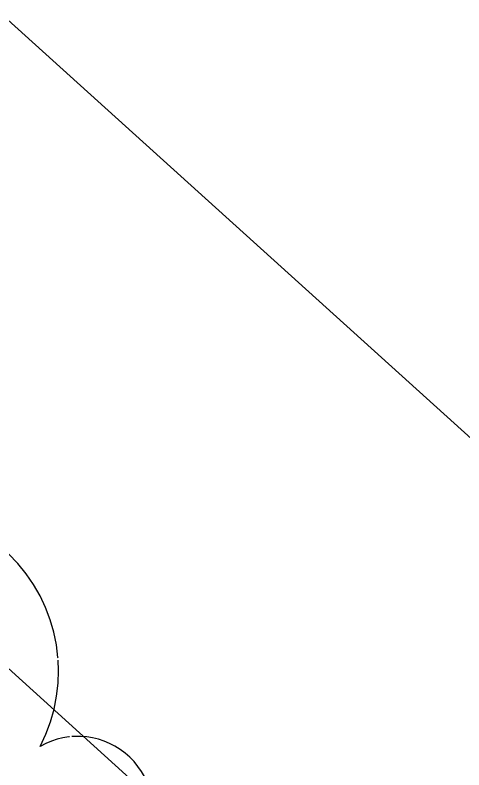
# Model space of a CAD drawing. Extents: x 383425 to 391668, y 6055101 to 6059545.
# Drawn here: x 388513.99 to 388532.65, y 6057484.44 to 6057515.84 of the extents above; entities that cross this region are included whole.
import ezdxf

# ---------------------------------------------------------------- set-up
doc = ezdxf.new("R2010")
doc.units = 0
doc.header["$LTSCALE"] = 5
doc.linetypes.add('0', pattern=[1, 1, 0])
doc.linetypes.add('foc-ACCESSROAD', pattern=[3.75, 2.5, -1.25])
for name, color, linetype in [('F-AR', 190, 'foc-ACCESSROAD'), ('F-RW', 190, 'Continuous'), ('T-BUSH', 110, '0')]:
    doc.layers.add(name, color=color, linetype=linetype)

msp = doc.modelspace()

# ---------------------------------------------------------------- linework, layer by layer
at = {"layer": 'F-AR', "flags": 128}
msp.add_lwpolyline([(384209.894, 6059527.364), (384231.459, 6059425.618), (384260.496, 6059288.619), (384272.409, 6059245.836), (384281.002, 6059223.353), (384293.503, 6059199.291), (384306.633, 6059179.246), (384328.296, 6059153.9), (384351.109, 6059134.027), (384364.255, 6059122.575), (384393.151, 6059103.561), (384426.467, 6059087.092), (384458.329, 6059076.129), (384459.365, 6059075.914), (384474.048, 6059072.87), (384505.937, 6059066.259), (385008.136, 6059010.014), (385067.212, 6058999.826), (385138.735, 6058982.344), (385149.351, 6058979.234), (385179.302, 6058970.457), (385288.291, 6058938.521), (385462.07, 6058886.131), (385482.637, 6058879.934), (385563.172, 6058855.691), (385589.674, 6058847.713), (385599.265, 6058844.826), (385713.738, 6058810.586), (385717.952, 6058809.325), (385724.126, 6058807.479), (385733.757, 6058804.598), (385737.875, 6058803.366), (385753.504, 6058798.877), (385902.873, 6058755.97), (385917.831, 6058751.673), (385924.591, 6058749.731), (385946.484, 6058745.771), (385965.678, 6058742.294), (385971.681, 6058741.252), (385976.047, 6058740.88), (386020.538, 6058737.088), (386074.127, 6058737.239), (386159.371, 6058741.511), (386179.014, 6058742.542), (386359.777, 6058752.249), (386360.164, 6058752.273), (386583.351, 6058766.597), (386700.549, 6058770.261), (386731.782, 6058771.238), (386795.322, 6058768.01), (386985.892, 6058742.047), (386994.578, 6058740.108), (387026.309, 6058729.541), (387057.569, 6058715.939), (387094.111, 6058695.764), (387148.212, 6058656.524), (387286.824, 6058540.179), (387362.907, 6058476.86), (387378.43, 6058463.941), (387428.53, 6058422.665), (387443.821, 6058409.773), (387462.692, 6058393.664), (388044.62, 6057906.223), (388098.098, 6057861.342), (388118.995, 6057844.675), (388130.764, 6057834.937), (388142.101, 6057825.555), (388202.13, 6057775.286), (388218.183, 6057761.655), (388224.607, 6057756.197), (388228.456, 6057752.932), (388229.684, 6057751.876), (388275.88, 6057712.147), (388362.846, 6057637.363), (388366.402, 6057634.306), (388392.334, 6057609.606), (388428.608, 6057575.057), (388463.917, 6057538.763), (388498.077, 6057502.787), (388789.996, 6057238.857), (388827.103, 6057207.933), (388843.163, 6057194.556), (389166.988, 6056936.796), (389219.374, 6056895.095), (389258.456, 6056863.984), (389261.663, 6056861.434), (389281.224, 6056845.863), (389555.513, 6056627.532), (389567.24, 6056618.215), (389578.714, 6056609.064), (389582.926, 6056605.568), (389594.536, 6056595.932), (389777.524, 6056441.535), (389930.348, 6056312.772), (389952.631, 6056293.898), (389982.193, 6056268.859), (390059.403, 6056203.462), (390114.766, 6056159.168), (390122.572, 6056153.166), (390137.779, 6056143.404), (390151.8, 6056137.566), (390174.174, 6056132.584), (390201.351, 6056132.404), (390219.894, 6056137.257), (390251.366, 6056153.937), (390296.259, 6056184.645), (390450.635, 6056291.008), (390476.868, 6056307.674), (390569.869, 6056367.234), (390664.902, 6056427.617), (390688.307, 6056442.488), (390779.477, 6056502.47), (390827.793, 6056534.259), (390879.423, 6056567.689)], dxfattribs=at)
at = {"layer": 'F-RW', "flags": 128}
for points in [[(388161.886, 6057841.442), (388232.262, 6057782.708), (388239.25, 6057776.868), (388241.472, 6057769.509), (388242.042, 6057767.623), (388307.42, 6057711.4), (388363.484, 6057663.189), (388379.826, 6057649.136), (388393, 6057636.588), (388442.675, 6057589.275), (388478.335, 6057552.62), (388512.054, 6057517.109), (388803.108, 6057253.96), (388839.904, 6057223.296), (388844.591, 6057219.392), (388855.792, 6057210.063), (388860.775, 6057206.096), (389167.603, 6056961.865), (389252.481, 6056894.3), (389266.643, 6056883.029), (389278.032, 6056873.963), (389289.764, 6056864.624), (389291.563, 6056863.19), (389458.275, 6056730.489)], [(389555.513, 6056627.532), (389281.224, 6056845.863), (389261.663, 6056861.434), (389258.456, 6056863.984), (389219.374, 6056895.095), (389166.988, 6056936.796), (388843.163, 6057194.556), (388827.103, 6057207.933), (388789.996, 6057238.857), (388498.077, 6057502.787), (388463.917, 6057538.763), (388428.608, 6057575.057), (388392.334, 6057609.606), (388366.402, 6057634.306), (388362.846, 6057637.363), (388275.88, 6057712.147), (388229.684, 6057751.876), (388228.456, 6057752.932), (388224.607, 6057756.197), (388221.838, 6057765.352), (388221.079, 6057765.986), (388208.529, 6057776.459), (388149.06, 6057826.087)]]:
    msp.add_lwpolyline(points, dxfattribs=at)
at = {"layer": 'T-BUSH', "flags": 128}
msp.add_lwpolyline([(388590.924, 6057397.564, 0.75), (388594.367, 6057402.478, 0.75), (388594.133, 6057409.7, 0.75), (388589.799, 6057413.848, 0.75), (388580.407, 6057422.838, 0.75), (388576.073, 6057426.986, 0.75), (388569.21, 6057433.555, 0.75), (388564.876, 6057437.704, 0.75), (388555.485, 6057446.693, 0.75), (388551.15, 6057450.842, 0.75), (388544.287, 6057457.411, 0.75), (388539.953, 6057461.56, 0.75), (388530.562, 6057470.549, 0.75), (388526.227, 6057474.698, 0.75), (388519.364, 6057481.267, 0.75), (388515.03, 6057485.416, 0.75), (388505.639, 6057494.405, 0.75), (388501.304, 6057498.554, 0.75), (388494.441, 6057505.123, 0.75), (388490.107, 6057509.271, 0.75), (388480.716, 6057518.261, 0.75), (388476.381, 6057522.409, 0.75), (388469.518, 6057528.978, 0.75), (388465.184, 6057533.127, 0.75), (388455.793, 6057542.116, 0.75), (388451.458, 6057546.265, 0.75), (388444.596, 6057552.834, 0.75), (388440.261, 6057556.983, 0.75), (388430.87, 6057565.972, 0.75), (388426.535, 6057570.121, 0.75), (388419.673, 6057576.69, 0.75), (388415.338, 6057580.839, 0.75), (388405.947, 6057589.828, 0.75), (388401.612, 6057593.977, 0.75), (388394.75, 6057600.546, 0.75), (388390.415, 6057604.694, 0.75), (388380.961, 6057613.617, 0.75), (388376.592, 6057617.729, 0.75), (388369.674, 6057624.241, 0.75), (388365.305, 6057628.353, 0.75), (388355.658, 6057637.061, 0.75), (388351.078, 6057640.937, 0.75), (388343.827, 6057647.075, 0.75), (388339.248, 6057650.951, 0.75), (388329.325, 6057659.351, 0.75), (388324.746, 6057663.227, 0.75), (388317.495, 6057669.365, 0.75), (388312.915, 6057673.241, 0.75), (388302.993, 6057681.641, 0.75), (388298.413, 6057685.517, 0.75), (388291.162, 6057691.655, 0.75), (388286.583, 6057695.531, 0.75), (388276.66, 6057703.93, 0.75), (388272.081, 6057707.807, 0.75), (388264.83, 6057713.945, 0.75), (388260.25, 6057717.821, 0.75), (388250.328, 6057726.22, 0.75), (388245.748, 6057730.097, 0.75), (388238.497, 6057736.235, 0.75), (388233.917, 6057740.111, 0.75), (388223.995, 6057748.51, 0.75), (388219.415, 6057752.387, 0.75), (388212.164, 6057758.525, 0.75), (388207.585, 6057762.401, 0.75), (388197.662, 6057770.8, 0.75), (388193.083, 6057774.677, 0.75), (388185.832, 6057780.815, 0.75), (388181.252, 6057784.691, 0.75), (388171.33, 6057793.09, 0.75), (388166.75, 6057796.967, 0.75), (388159.499, 6057803.105, 0.75), (388154.919, 6057806.981, 0.75), (388144.997, 6057815.38, 0.75), (388140.417, 6057819.257, 0.75), (388132.666, 6057825.818, 0.75)], format="xyb", dxfattribs=at)

doc.saveas('drawing.dxf')
